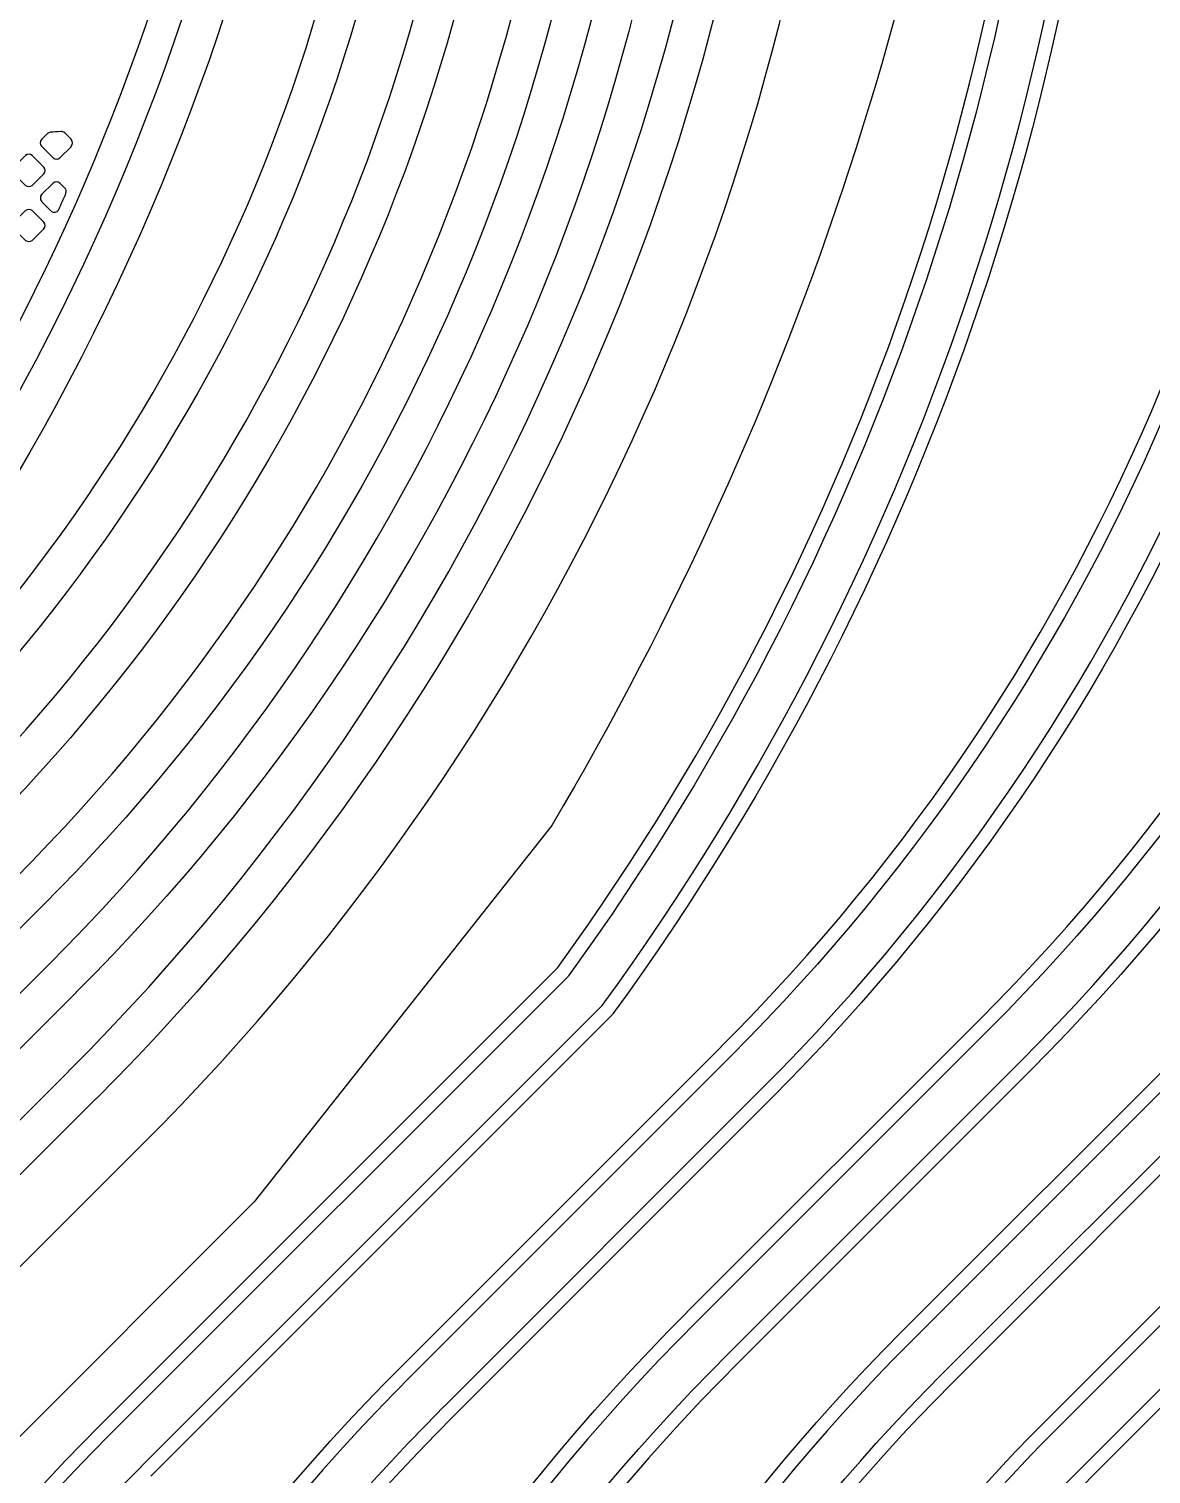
# Model space of a CAD drawing. Extents: x 0 to 248, y 0 to 175.
# Drawn here: x 45.73 to 50.12, y 142.08 to 147.74 of the extents above; entities that cross this region are included whole.
import ezdxf

# ---------------------------------------------------------------- set-up
doc = ezdxf.new("R2010")
doc.units = 0
doc.layers.add('gbr-dxf', color=7, linetype='Continuous')

msp = doc.modelspace()

# ---------------------------------------------------------------- linework, layer by layer
at = {"layer": 'gbr-dxf', "linetype": 'Continuous'}
for points in [[(43.1263, 134.5397, -0.007248), (43.1264, 134.5452), (43.1264, 135.7605), (43.1264, 135.7605), (43.1264, 137.8618), (43.387, 139.5776), (43.8366, 140.6957), (44.8368, 142.0328), (46.1734, 143.3693, 0.185228), (48.9468, 149.5938, 0.004309), (49.1269, 150.0939, -0.1364), (49.1652, 150.1958), (49.1653, 150.1958, -0.058783), (49.1976, 150.2307, 0.216588), (49.2404, 150.3248), (49.2404, 150.3254), (49.2404, 150.8184), (49.2404, 150.8239), (49.4182, 150.8239), (49.4182, 150.8184)], [(49.4182, 150.8184), (49.4182, 150.3261, -0.014748), (49.4183, 150.3249, 0.218593), (49.4618, 150.2301, -0.014748), (49.4627, 150.2292, -0.216981), (49.5325, 150.0759, -0.080329), (49.5222, 150.0119, -0.001554), (49.5216, 149.9502), (49.5216, 149.9497, -0.109709), (47.7766, 144.6187), (46.612, 143.1443), (45.6209, 142.1531, 0.198219), (43.5224, 137.1056), (43.5224, 134.6037, -0.080301), (43.5327, 134.5397, -0.213625), (43.4649, 134.3881, 0.042382), (43.4627, 134.3856), (43.4627, 134.3856), (43.4454, 134.3683, 0.164302), (43.4185, 134.2929), (43.4185, 134.045)], [(43.7135, 136.7321, -0.198869), (46.0075, 142.2694), (46.0076, 142.2694), (46.0076, 142.2694), (47.8004, 144.0622, 0.157884), (49.7136, 149.9659, -0.020044), (49.7135, 149.9679), (49.7135, 150.0479, 0.146233), (49.7096, 150.0587, -0.110384), (49.7018, 150.074, 0.060362), (49.663, 150.1634, 0.027346), (49.6618, 150.1651, -0.118045), (49.6613, 150.1661), (49.661, 150.1669, 0.04928), (49.6135, 150.2308, -0.01427), (49.6122, 150.2324, -0.180381), (49.5905, 150.2906), (49.5905, 150.3104), (49.5905, 150.3795), (49.5905, 150.8184), (49.5905, 150.824), (49.7683, 150.824), (49.7683, 150.8184)], [(43.9421, 136.731, -0.198917), (46.1693, 142.1078), (46.1693, 142.1078), (46.1693, 142.1079), (47.9748, 143.9134, 0.158386), (49.9421, 149.968, -0.01306), (49.9422, 149.9691), (49.9422, 150.084, -0.058027), (49.9421, 150.0845, 0.145886), (49.9384, 150.0954, -0.04083), (49.9383, 150.0956, -0.198048), (49.9306, 150.1247), (49.9465, 150.2429, 0.026278), (49.9427, 150.2706, -0.056627), (49.9404, 150.2905), (49.9404, 150.2905), (49.9404, 150.3103), (49.9404, 150.8183), (49.9404, 150.8239), (50.1182, 150.8239), (50.1182, 150.8183)], [(44.7636, 136.641, -0.198871), (47.193, 142.5051), (47.1932, 142.5053), (48.4404, 143.7525), (48.4404, 143.7525), (48.4404, 143.7526, 0.198851), (50.7674, 149.3682, -0.020044), (50.7673, 149.3702, -0.013079), (50.7674, 149.3714), (50.7674, 150.0471, -0.036092), (50.7673, 150.0474, 0.152929), (50.7634, 150.0586), (50.7633, 150.0587, -0.105582), (50.7558, 150.0733, 0.111015), (50.6654, 150.2287, -0.194527), (50.6404, 150.2905), (50.6404, 150.3794, -0.007121), (50.6405, 150.3815), (50.6405, 150.8184), (50.6405, 150.8239), (50.8183, 150.8239), (50.8183, 150.8184)], [(50.1182, 150.8183), (50.1182, 150.3814, -0.006875), (50.1182, 150.3794), (50.1182, 150.2905, -0.29281), (50.0665, 150.2098), (50.0663, 150.2097, 0.140609), (50.0583, 150.2022), (50.0582, 150.2021), (50.0265, 150.145), (50.0264, 150.1449, 0.219672), (50.0149, 150.1328, -0.019977), (50.0069, 150.1065, -0.095505), (49.9994, 150.0936, 0.152234), (49.9952, 150.0825), (49.9952, 149.968, -0.013079), (49.9951, 149.9668, -0.15841), (48.0165, 143.8805, -0.040674), (48.0137, 143.8773), (46.2068, 142.0704)], [(53.9684, 150.3795), (53.9684, 150.2906, -0.038766), (53.9673, 150.2769), (53.9672, 150.2761, 0.040896), (53.9614, 150.2054, -0.010351), (53.9614, 150.2041, 0.042283), (53.9678, 150.1311), (53.9764, 150.1173, -0.081765), (53.9813, 150.1055, -0.067298), (53.9866, 150.0744, -0.021595), (53.9867, 150.0711), (53.9867, 150.0504, -0.174547), (53.9777, 150.0254, 0.144789), (53.9738, 150.0147), (53.9738, 149.7604, -0.013079), (53.9738, 149.7593, -0.198869), (51.6508, 144.1522), (51.6508, 144.1521), (51.6508, 144.1521), (49.742, 142.2434, 0.192757), (47.839, 137.7985, -0.087957)], [(49.7683, 150.3104), (49.7683, 150.2906, -0.064351), (49.7653, 150.268), (49.7631, 150.2355), (49.7787, 150.1195, -0.050081), (49.7794, 150.1118), (49.7794, 150.0837, -0.173258), (49.7705, 150.0587, 0.152897), (49.7666, 150.0475, -0.05707), (49.7665, 150.0469), (49.7665, 149.97, -0.020066), (49.7666, 149.968, -0.15799), (47.8421, 144.0294, -0.041596), (47.8392, 144.0261), (46.045, 142.2319), (46.045, 142.2319), (46.045, 142.2319, 0.198907), (43.7665, 136.731, -0.01306)], [(50.8183, 150.3104), (50.8183, 150.2905), (50.8182, 150.2905), (50.8182, 150.2905, -0.018935), (50.818, 150.2839), (50.8172, 150.2059), (50.8276, 150.1282, -0.145547), (50.8332, 150.1065), (50.8332, 150.0839, -0.175279), (50.8243, 150.0587), (50.8243, 150.0587, 0.152918), (50.8204, 150.0474), (50.8204, 149.3719, -0.016923), (50.8204, 149.3703, -0.198917), (48.4779, 143.7151), (48.4779, 143.7151), (48.4779, 143.7151), (47.2307, 142.4678), (47.2304, 142.4676, 0.198862), (44.8166, 136.6412, -0.016923)], [(40.8033, 137.588, -0.198905), (43.1509, 143.256), (43.1513, 143.2563), (44.1396, 144.2446), (44.14, 144.245, 0.187154), (46.7944, 150.2646, -0.074106)], [(46.9451, 150.2247, -0.186231), (44.2477, 144.1372), (44.2473, 144.1369), (43.259, 143.1486), (43.2587, 143.1482, 0.198813), (40.9557, 137.5908, -0.009943)], [(42.7427, 139.4829, -0.121362), (44.3178, 142.0893), (44.3181, 142.0897), (45.8856, 143.6571), (45.886, 143.6575, 0.198914), (48.553, 150.0964, -0.007678)], [(48.7054, 150.0945, -0.19886), (45.9937, 143.5497), (45.9933, 143.5494), (44.4259, 141.9819)], [(42.4061, 139.5798, -0.121662), (44.0705, 142.3371), (44.0705, 142.3371), (44.0705, 142.3371), (45.8063, 144.0729), (45.8067, 144.0733, 0.198883), (48.203, 149.8595, -0.007678)], [(48.3554, 149.8576, -0.198823), (45.9145, 143.9655), (45.9141, 143.9652), (44.1783, 142.2293), (44.1783, 142.2293), (44.1782, 142.2293, 0.12168), (42.5515, 139.5342, 0.065239)], [(46.6226, 149.6947, -0.170555), (44.0496, 144.3346), (44.0496, 144.3346), (44.0496, 144.3345), (43.7818, 144.0667), (43.7815, 144.0665), (43.3508, 143.6357), (43.3504, 143.6354), (43.0612, 143.3462), (43.0245, 143.3094), (43.0244, 143.3094), (42.9501, 143.235), (42.95, 143.235), (42.95, 143.235, 0.198909), (40.6761, 137.7455, -0.020503)], [(41.7327, 139.7742, -0.12213), (43.5748, 142.832), (43.5752, 142.8324), (45.4157, 144.6729), (45.416, 144.6732, 0.198765), (47.5039, 149.7108, -0.011766)], [(41.7363, 140.8069, -0.086219), (43.3122, 143.0937), (43.313, 143.0945), (45.1535, 144.935), (45.1539, 144.9354, 0.19876), (47.1332, 149.711, -0.011766)], [(47.2856, 149.7144, -0.198893), (45.2617, 144.8276), (45.2613, 144.8272), (43.4209, 142.9869, 0.086252), (41.8743, 140.7421, -0.006435)], [(47.6563, 149.7143, -0.19889), (45.5238, 144.5655), (45.5234, 144.5651), (43.6829, 142.7246), (43.6826, 142.7243, 0.122153), (41.8781, 139.7286, 0.065669)], [(42.0866, 139.6722, -0.121884), (43.8352, 142.5717), (43.8355, 142.5721), (45.676, 144.4125), (45.6764, 144.4129, 0.198883), (47.8718, 149.714, -0.007646)], [(48.0242, 149.7121, -0.198818), (45.7842, 144.3051), (45.7838, 144.3048), (43.9433, 142.4643), (43.9429, 142.4639, 0.121904), (42.232, 139.6266, 0.065528)], [(45.8136, 136.6946, -0.198867), (48.3071, 142.7134), (48.3073, 142.7137), (49.4513, 143.8576), (49.4513, 143.8576), (49.4513, 143.8577, 0.198919), (51.8116, 149.5557, -0.01306)], [(51.8646, 149.5546, -0.198882), (49.4888, 143.8202), (49.4887, 143.8202), (49.4887, 143.8202), (48.3447, 142.6762), (48.3445, 142.676, 0.198902), (45.8666, 136.6934, -0.01306)], [(46.0422, 136.6945, -0.198864), (48.4688, 142.5516), (48.4688, 142.5516), (48.4688, 142.5516), (49.6131, 143.6959), (49.6131, 143.6959), (49.6131, 143.6959, 0.198847), (52.0402, 149.5534, -0.020044)], [(52.0932, 149.5555, -0.198912), (49.6506, 143.6584), (49.6506, 143.6584), (49.6506, 143.6584), (48.5063, 142.5141), (48.5063, 142.5141), (48.5063, 142.5141, 0.198899), (46.0952, 136.6934, -0.01306)], [(44.9925, 136.6439, -0.198769), (47.3548, 142.3434), (47.355, 142.3436), (48.6021, 143.5907), (48.6021, 143.5907), (48.6022, 143.5907, 0.198907), (50.996, 149.37, -0.016872)], [(51.049, 149.3687, -0.198865), (48.6396, 143.5532), (48.6396, 143.5532), (48.6396, 143.5532), (47.3925, 142.3061), (47.3923, 142.3059, 0.198902), (45.0455, 136.6398, -0.026722)], [(47.7862, 137.8074, -0.192447), (49.7045, 142.2808), (49.7045, 142.2808), (49.7046, 142.2809), (51.6133, 144.1896)], [(48.0148, 137.7943, -0.192745), (49.8663, 142.119), (49.8665, 142.1192), (51.7728, 144.0256, -0.022179)], [(51.8126, 143.9903), (49.904, 142.0818), (49.9038, 142.0816, 0.192697), (48.0678, 137.7943, -0.012911)], [(46.8636, 137.1277, -0.198906), (49.1439, 142.6328), (49.1439, 142.6329), (49.1439, 142.6329), (50.2788, 143.7677)], [(50.3163, 143.7303), (49.1814, 142.5954), (49.1814, 142.5954), (49.1814, 142.5954, 0.198837), (46.9166, 137.1298, -0.020022)], [(47.0923, 137.1286, -0.198872), (49.3058, 142.4711), (49.3058, 142.4711), (49.3058, 142.4711), (50.4406, 143.6059, 0.198911)], [(50.4781, 143.5685), (49.3433, 142.4336), (49.3432, 142.4336), (49.3432, 142.4336, 0.198911), (47.1453, 137.1275, -0.01306)]]:
    msp.add_lwpolyline(points, format="xyb", dxfattribs=at)
for points in [[(45.7789, 147.3042, 0.379595), (45.7789, 147.2783, -0.087748), (45.7798, 147.2768), (45.8227, 147.2339, -0.087638), (45.8242, 147.233, 0.379308), (45.8501, 147.233, -0.095968), (45.8518, 147.234), (45.8945, 147.2767, -0.096328), (45.8954, 147.2783, 0.37947), (45.8954, 147.3043, -0.104765), (45.8944, 147.3061), (45.8698, 147.3307, -0.041188), (45.8695, 147.3309, 0.20736), (45.8545, 147.3362, -0.016576), (45.8134, 147.3331, 0.163147), (45.8018, 147.3278), (45.8018, 147.3278), (45.7799, 147.3059, -0.096227)], [(45.6712, 147.1965, 0.379201), (45.6712, 147.1706, -0.091954), (45.6722, 147.169), (45.7149, 147.1263, -0.096332), (45.7165, 147.1253, 0.379308), (45.7424, 147.1253, -0.095968), (45.7441, 147.1263), (45.7867, 147.1689, -0.096328), (45.7876, 147.1705, 0.37947), (45.7876, 147.1965, -0.096723), (45.7866, 147.1981), (45.744, 147.2408, -0.092898), (45.7424, 147.2418, 0.3795), (45.7164, 147.2418, -0.096259), (45.7148, 147.2408), (45.6722, 147.1982, -0.096539)], [(45.7791, 147.0888, 0.379178), (45.7791, 147.0628, -0.10007), (45.7801, 147.0611), (45.8176, 147.0235, 0.398967), (45.8454, 147.0284, 0.002042), (45.8744, 147.0939, 0.282496), (45.8703, 147.1145), (45.8702, 147.1146), (45.8519, 147.1329, -0.100215), (45.8501, 147.1339, 0.379116), (45.8242, 147.1339, -0.096259), (45.8226, 147.1329), (45.78, 147.0904, -0.096539)], [(45.6713, 146.9551, -0.096265), (45.6723, 146.9534), (45.7148, 146.9109, -0.100073), (45.7165, 146.9099, 0.378731), (45.7424, 146.9099, -0.09601), (45.7441, 146.9109), (45.7867, 146.9535, -0.096227), (45.7876, 146.9551, 0.37947), (45.7876, 146.9811, -0.09253), (45.7867, 146.9827), (45.744, 147.0253, -0.088207), (45.7425, 147.0262, 0.379731), (45.7165, 147.0262, -0.096625), (45.7149, 147.0253), (45.6723, 146.9827, -0.096111), (45.6713, 146.981, 0.379451)]]:
    msp.add_lwpolyline(points, format="xyb", close=True, dxfattribs=at)

doc.saveas('drawing.dxf')
